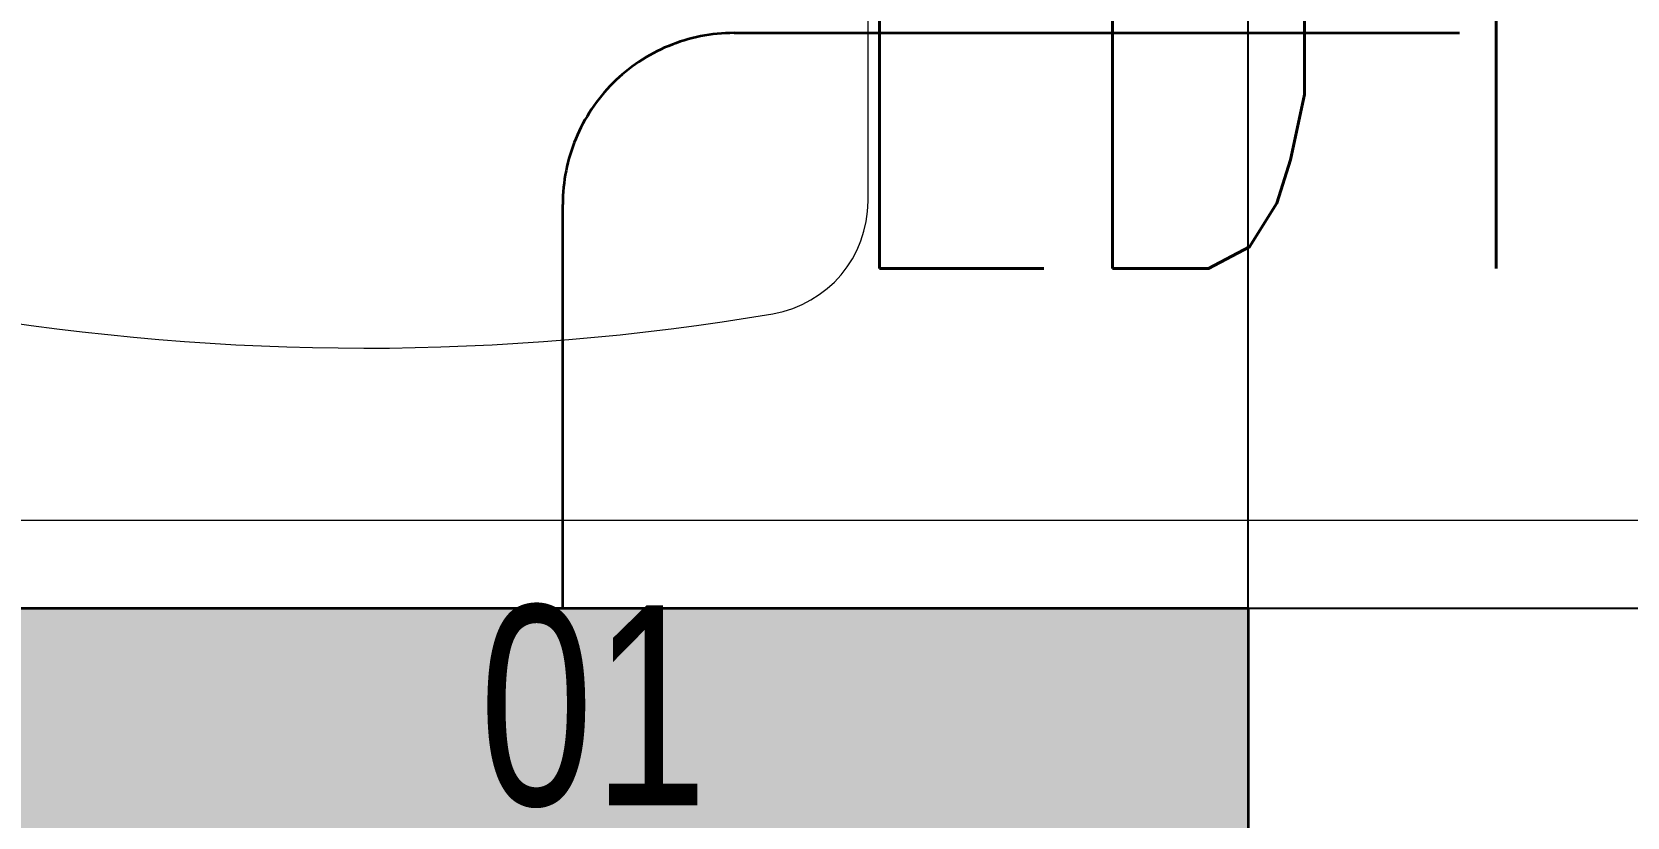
# Model space of a CAD drawing. Header units: inches. Extents: x -12418 to 183584, y -29325 to 19878.
# Drawn here: x 40268 to 40966, y -3691 to -3348 of the extents above; entities that cross this region are included whole.
import ezdxf
from ezdxf.enums import TextEntityAlignment as Align

# ---------------------------------------------------------------- set-up
doc = ezdxf.new("R2010")
doc.units = ezdxf.units.IN
doc.header["$LTSCALE"] = 25
doc.header["$MEASUREMENT"] = 0
doc.linetypes.add('DASHDOT', pattern=[25.4, 12.7, -6.35, 0, -6.35])
doc.layers.get('0').update_dxf_attribs({"color": 8})
for name, color, linetype, lineweight in [('00-Ground Floor$0$72_EGR_EQP_TAG', 142, 'Continuous', 5), ('00-Ground Floor$0$LOADING', 253, 'Continuous', 5), ('E-LITE-CIRC-NUMB', 6, 'Continuous', 25), ('E-LITE-CLNG', 150, 'Continuous', 35), ('E-LITE-CLNG-CNDT', 6, 'DASHDOT', 35), ('E-LITE-CTRL', 6, 'Continuous', 25), ('E-LITE-IDEN', 6, 'Continuous', 25)]:
    doc.layers.add(name, color=color, linetype=linetype, lineweight=lineweight)
doc.layers.add('00-Ground Floor$0$False Ceiling', color=251, linetype='Continuous')
doc.styles.add('00-Ground Floor$0$X3G_ENTITY_257CFD', font='swisscl.ttf', dxfattribs={"height": 200})
doc.styles.add('DC_Simplex', font='SIMPLEX.shx', dxfattribs={"width": 0.7})

# ---------------------------------------------------------------- blocks, each defined once
blk = doc.blocks.new('00-Ground Floor$0$GF21043-P')
at = {"color": 0}
blk.add_line((-0.8, 0), (0.8, 0), dxfattribs=at)
blk = doc.blocks.new('00-Ground Floor$0$GF21018-P')
at = {"color": 0}
blk.add_line((-0.2207, 0.47563), (-0.2207, 0.0675), dxfattribs=at)
for centre, radius, start, end in [((-0.0001, -0.52948), 1.06948, 80.36712, 99.63288), ((-0.1707, 0.47563), 0.05, 99.63288, 180)]:
    blk.add_arc(centre, radius, start, end, dxfattribs=at)
blk = doc.blocks.new('00-Ground Floor$0$A$Ce9e1c4c3')
at = {"layer": '00-Ground Floor$0$False Ceiling', "color": 254, "linetype": 'Continuous'}
for p, q in [((-59200, -6847.43), (-59200, -2847.43)), ((-62050.49, -3600), (-58300.95, -3600))]:
    blk.add_line(p, q, dxfattribs=at)
blk = doc.blocks.new('00-Ground Floor')
at = {"layer": '00-Ground Floor$0$False Ceiling', "color": 254}
blk.add_blockref('00-Ground Floor$0$A$Ce9e1c4c3', (100000, 0), dxfattribs=at)
at = {"layer": '00-Ground Floor$0$LOADING', "extrusion": (2.24021e-05, 7.77426e-06, 1), "xscale": 1000, "yscale": 1000, "zscale": 1000, "rotation": 179.9985892349695}
blk.add_blockref('00-Ground Floor$0$GF21018-P', (40412.93, -2946.25, 0.86), dxfattribs=at)
at = {"layer": '00-Ground Floor$0$LOADING', "extrusion": (2.24019e-05, 2.34868e-18, 1), "xscale": 1000, "yscale": 1000, "zscale": 1000, "rotation": 180}
blk.add_blockref('00-Ground Floor$0$GF21043-P', (40732.72, -3561.62, 0.89), dxfattribs=at)
at = {"layer": '00-Ground Floor$0$72_EGR_EQP_TAG', "insert": (40513.38, -3598.83, -0.01), "char_height": 87.473, "attachment_point": 2, "style": '00-Ground Floor$0$X3G_ENTITY_257CFD'}
blk.add_mtext('01', dxfattribs=at)
blk = doc.blocks.new('*U229')
h = blk.add_hatch(color=254)
h.dxf.hatch_style = 1
h.paths.add_polyline_path([(-300, 300), (-300, -300), (300, -300), (300, 300)])
edge = h.paths.add_edge_path(flags=16)
edge.add_arc((0, 0), 45, 0, 360)
blk.add_lwpolyline([(-300, 300), (-300, -300), (300, -300), (300, 300)], close=True)
at = {"layer": 'E-LITE-CIRC-NUMB', "style": 'DC_Simplex', "width": 0.7, "flags": 8}
blk.add_attdef('CIRCUIT', text='', height=200, rotation=0, dxfattribs=at).set_placement((-473.9, 300), align=Align.RIGHT)
at = {"layer": 'E-LITE-CTRL', "style": 'DC_Simplex', "width": 0.7, "flags": 8}
blk.add_attdef('CONTROL', (1118.9, -935), '', height=200, rotation=360, dxfattribs=at)
at = {"layer": 'E-LITE-IDEN', "style": 'DC_Simplex', "width": 0.7, "flags": 8}
blk.add_attdef('TYPE', (-114.57, 448.55), '', height=200, rotation=360, dxfattribs=at)

msp = doc.modelspace()

# ---------------------------------------------------------------- linework, layer by layer
at = {"layer": 'E-LITE-CLNG-CNDT', "color": 1, "elevation": 0}
msp.add_lwpolyline([(40500, -3600), (40500, -3423.34, -0.414214), (40575, -3348.34), (44025.97, -3348.34, -0.414214), (44100.97, -3423.34), (44100.97, -3600)], format="xyb", dxfattribs=at)

# ---------------------------------------------------------------- block references
at = {"layer": 'E-LITE-CLNG'}
ref = msp.add_blockref('*U229', (40500, -3900, 0), dxfattribs=dict(at, xscale=-1))
ref.add_attrib('TYPE', 'LD1', (40614.57, -3451.45, 0), dxfattribs={"layer": 'E-LITE-IDEN', "height": 200, "rotation": 0, "style": 'DC_Simplex', "width": 0.7, "flags": 8})
at = {"layer": 'E-LITE-CLNG-CNDT', "color": 1}
msp.add_blockref('00-Ground Floor', (0, 0), dxfattribs=at)

doc.saveas('drawing.dxf')
